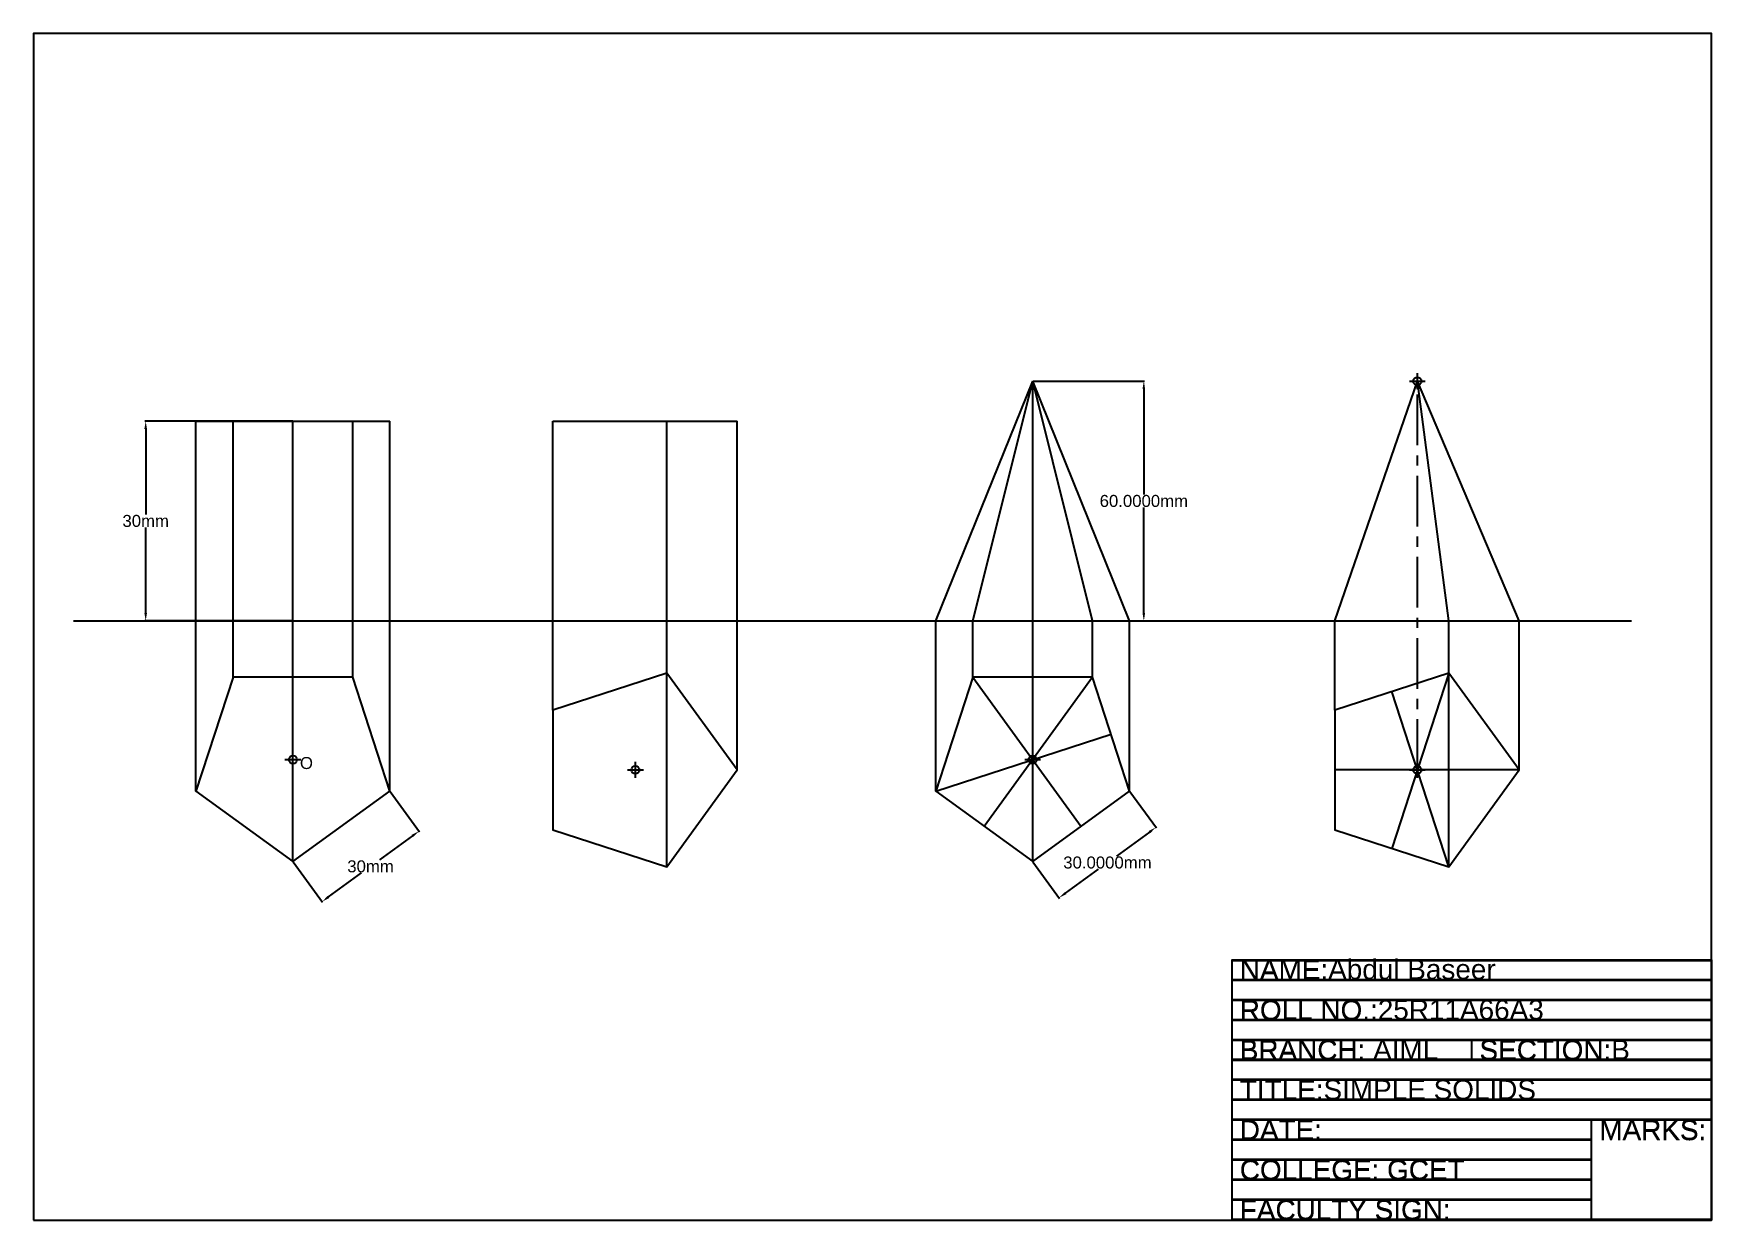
# Model space of a CAD drawing. Header units: millimetres. Extents: x 0 to 420, y 0 to 297.
import ezdxf

# ---------------------------------------------------------------- set-up
doc = ezdxf.new("R2010")
doc.units = ezdxf.units.MM
doc.header["$PDMODE"] = 34
doc.header["$PDSIZE"] = 2
doc.linetypes.add('CENTER', pattern=[50.8, 31.75, -6.35, 6.35, -6.35])
doc.styles.get("Standard").update_dxf_attribs({"font": 'arial.ttf'})
doc.dimstyles.get("Standard").update_dxf_attribs({"dimtxt": 3, "dimasz": 2, "dimexe": 0.18, "dimexo": 0.0625, "dimgap": 0.09, "dimtad": 0, "dimtih": 1, "dimtoh": 1, "dimdec": 4, "dimzin": 0, "dimdsep": 46, "dimtxsty": 'Standard', "dimcen": 0.09, "dimadec": 0, "dimazin": 0, "dimtfac": 1, "dimtdec": 4, "dimtofl": 0, "dimtmove": 0, "dimatfit": 3, "dimfxl": 1, "dimtolj": 1, "dimtzin": 0, "dimarcsym": 0})

# ---------------------------------------------------------------- blocks, each defined once
blk = doc.blocks.new('*D7')
at = {"color": 0, "lineweight": -2, "transparency": 16777216}
for p, q in [((89.24, 107.33), (96.59, 97.21)), ((94.87, 96.18), (86.58, 90.16)), ((64.97, 89.69), (72.32, 79.57)), ((73.83, 80.89), (82.12, 86.91))]:
    blk.add_line(p, q, dxfattribs=at)
at = {"color": 0, "transparency": 16777216}
for points in [[(94.67, 96.45), (95.06, 95.91), (96.48, 97.35)], [(73.64, 81.16), (74.03, 80.63), (72.21, 79.72)]]:
    blk.add_solid(points, dxfattribs=at)
at = {"layer": 'Defpoints', "color": 0, "transparency": 16777216}
for p in [(89.2, 107.38), (64.93, 89.74), (72.21, 79.72)]:
    blk.add_point(p, dxfattribs=at)
at = {"color": 0, "transparency": 16777216, "insert": (84.35, 88.54), "char_height": 3, "attachment_point": 5}
blk.add_mtext('\\A1;30mm', dxfattribs=at)
blk = doc.blocks.new('*D8')
at = {"color": 0, "lineweight": -2, "transparency": 16777216}
for p, q in [((64.87, 200), (27.89, 200)), ((28.07, 198), (28.07, 176.62)), ((28.07, 152), (28.07, 173.38)), ((64.87, 150), (27.89, 150))]:
    blk.add_line(p, q, dxfattribs=at)
at = {"color": 0, "transparency": 16777216}
for points in [[(27.73, 198), (28.4, 198), (28.07, 200)], [(27.73, 152), (28.4, 152), (28.07, 150)]]:
    blk.add_solid(points, dxfattribs=at)
at = {"layer": 'Defpoints', "color": 0, "transparency": 16777216}
for p in [(28.07, 200), (64.93, 200), (64.93, 150)]:
    blk.add_point(p, dxfattribs=at)
at = {"color": 0, "transparency": 16777216, "insert": (28.07, 175), "char_height": 3, "attachment_point": 5}
blk.add_mtext('\\A1;30mm', dxfattribs=at)
blk = doc.blocks.new('*D9')
at = {"color": 0, "lineweight": -2, "transparency": 16777216}
for p, q in [((250.16, 210), (278.1, 210)), ((277.92, 208), (277.92, 181.62)), ((277.92, 152), (277.92, 178.38)), ((250.16, 150), (278.1, 150))]:
    blk.add_line(p, q, dxfattribs=at)
at = {"color": 0, "transparency": 16777216}
for points in [[(277.58, 208), (278.25, 208), (277.92, 210)], [(277.58, 152), (278.25, 152), (277.92, 150)]]:
    blk.add_solid(points, dxfattribs=at)
at = {"layer": 'Defpoints', "color": 0, "transparency": 16777216}
for p in [(250.09, 210), (277.92, 210), (250.09, 150)]:
    blk.add_point(p, dxfattribs=at)
at = {"color": 0, "transparency": 16777216, "insert": (277.92, 180), "char_height": 3, "attachment_point": 5}
blk.add_mtext('\\A1;60.0000mm', dxfattribs=at)
blk = doc.blocks.new('*D10')
at = {"color": 0, "lineweight": -2, "transparency": 16777216}
for p, q in [((274.4, 107.33), (281.05, 98.17)), ((279.33, 97.14), (271.05, 91.12)), ((250.13, 89.69), (256.78, 80.54)), ((258.29, 81.86), (266.58, 87.88))]:
    blk.add_line(p, q, dxfattribs=at)
at = {"color": 0, "transparency": 16777216}
for points in [[(279.13, 97.41), (279.52, 96.87), (280.95, 98.32)], [(258.1, 82.13), (258.49, 81.59), (256.68, 80.68)]]:
    blk.add_solid(points, dxfattribs=at)
at = {"layer": 'Defpoints', "color": 0, "transparency": 16777216}
for p in [(274.36, 107.38), (280.95, 98.32), (250.09, 89.74)]:
    blk.add_point(p, dxfattribs=at)
at = {"color": 0, "transparency": 16777216, "insert": (268.81, 89.5), "char_height": 3, "attachment_point": 5}
blk.add_mtext('\\A1;30.0000mm', dxfattribs=at)

msp = doc.modelspace()

# ---------------------------------------------------------------- linework, layer by layer
for p, q in [((225.82349, 150), (250.094, 210)), ((235.094, 150), (250.094, 210)), ((250.094, 150), (250.094, 210)), ((265.094, 150), (250.094, 210)), ((274.3645, 150), (250.094, 210)), ((325.73573, 150), (346.38146, 210)), ((354.26743, 150), (346.38146, 210)), ((371.90099, 150), (346.38146, 210)), ((40.66107, 150), (40.66107, 200)), ((40.66107, 200), (89.20209, 200)), ((49.93158, 150), (49.93158, 200)), ((64.93158, 150), (64.93158, 200)), ((79.93158, 150), (79.93158, 200)), ((89.20209, 150), (89.20209, 200)), ((130, 150), (130, 200)), ((130, 200), (176.16525, 200)), ((158.5317, 150), (158.5317, 200)), ((176.16525, 150), (176.16525, 200)), ((10, 150), (400, 150)), ((40.66107, 107.37585), (40.66107, 150)), ((49.93158, 135.90755), (49.93158, 150)), ((64.93158, 89.74229), (64.93158, 150)), ((79.93158, 135.90755), (79.93158, 150)), ((89.20209, 107.37585), (89.20209, 150)), ((130, 127.68026), (130, 150)), ((158.5317, 88.40975), (158.5317, 150)), ((176.16525, 112.68026), (176.16525, 150)), ((225.82349, 107.37585), (225.82349, 150)), ((235.094, 135.90755), (235.094, 150)), ((250.094, 89.74229), (250.094, 150)), ((265.094, 135.90755), (265.094, 150)), ((274.3645, 107.37585), (274.3645, 150)), ((325.73573, 127.68026), (325.73573, 150)), ((354.26743, 88.40975), (354.26743, 150)), ((371.90099, 112.68026), (371.90099, 150)), ((235.094, 135.90755), (262.22925, 98.55907)), ((265.094, 135.90755), (237.95874, 98.55907)), ((354.26743, 136.95077), (340.00158, 93.04501)), ((354.26743, 88.40975), (340.00158, 132.31551)), ((225.82349, 107.37585), (269.72925, 121.6417)), ((371.90099, 112.68026), (325.73573, 112.68026)), ((225.82349, 107.37585), (225.82349, 107.37585)), ((420, 60.17053), (300, 60.17053)), ((420, 60.08527), (300, 60.08527)), ((420, 60), (300, 60)), ((420, 55.17053), (300, 55.17053)), ((420, 55.08527), (300, 55.08527)), ((420, 55), (300, 55)), ((420, 50.17053), (300, 50.17053)), ((420, 50.08527), (300, 50.08527)), ((420, 50), (300, 50)), ((420, 45.17053), (300, 45.17053)), ((420, 45.08527), (300, 45.08527)), ((420, 45), (300, 45)), ((360, 40.17053), (360, 45.17053)), ((360, 40.08527), (360, 45.08527)), ((360, 40), (360, 45)), ((420, 40.17053), (300, 40.17053)), ((420, 40.08527), (300, 40.08527)), ((420, 40), (300, 40)), ((420, 35.17053), (300, 35.17053)), ((420, 35.08527), (300, 35.08527)), ((420, 35), (300, 35)), ((420, 30.17053), (300, 30.17053)), ((420, 30.08527), (300, 30.08527)), ((420, 30), (300, 30)), ((420, 25.17053), (300, 25.17053)), ((420, 25.17053), (300, 25.17053)), ((420, 25.08527), (300, 25.08527)), ((420, 25.08527), (300, 25.08527)), ((420, 25), (300, 25)), ((420, 25), (300, 25)), ((390, 0.17053), (390, 25.17053)), ((390, 0.08527), (390, 25.08527)), ((390, 0), (390, 25)), ((390, 20.17053), (300, 20.17053)), ((390, 20.08527), (300, 20.08527)), ((390, 20), (300, 20)), ((390, 15.17053), (300, 15.17053)), ((390, 15.08527), (300, 15.08527)), ((390, 15), (300, 15)), ((390, 10.17053), (300, 10.17053)), ((390, 10.08527), (300, 10.08527)), ((390, 10), (300, 10)), ((390, 5.17053), (300, 5.17053)), ((390, 5.08527), (300, 5.08527)), ((390, 5), (300, 5)), ((420, 0.17053), (300, 0.17053)), ((420, 0.08527), (300, 0.08527)), ((420, 0), (300, 0)), ((420, 0.17053), (360, 0.17053)), ((420, 0.08527), (360, 0.08527)), ((420, 0), (360, 0))]:
    msp.add_line(p, q)
at = {"linetype": 'CENTER', "ltscale": 0.4}
msp.add_line((346.38146, 112.68026), (346.38146, 210), dxfattribs=at)
for points in [[(0, 0), (420, 0), (420, 297), (0, 297)], [(79.93158, 135.90755), (49.93158, 135.90755), (40.66107, 107.37585), (64.93158, 89.74229), (89.20209, 107.37585)], [(130, 127.68026), (130, 97.68026), (158.5317, 88.40975), (176.16525, 112.68026), (158.5317, 136.95077)], [(265.094, 135.90755), (235.094, 135.90755), (225.82349, 107.37585), (250.094, 89.74229), (274.3645, 107.37585)], [(325.73573, 127.68026), (325.73573, 97.68026), (354.26743, 88.40975), (371.90099, 112.68026), (354.26743, 136.95077)], [(420, 0.17053), (300, 0.17053), (300, 65.17053), (420, 65.17053)], [(420, 0.08527), (300, 0.08527), (300, 65.08527), (420, 65.08527)], [(420, 0), (300, 0), (300, 65), (420, 65)]]:
    msp.add_lwpolyline(points, close=True)
for p in [(346.38146, 210), (64.93158, 115.26182), (150.64573, 112.68026), (250.094, 115.26182), (346.38146, 112.68026)]:
    msp.add_point(p)

# ---------------------------------------------------------------- texts
for s, height, p in [('O', 3, (66.68286, 112.91824)), (' NAME:Abdul Baseer', 5, (300, 60.2698)), (' NAME:', 5, (300, 60.18454)), (' NAME:', 5, (300, 60.09927)), (' ROLL NO.:25R11A66A3', 5, (300, 50.17053)), (' ROLL NO.:', 5, (300, 50.08527)), (' ROLL NO.:', 5, (300, 50)), (' BRANCH: AIML', 5, (300, 40.17053)), (' BRANCH: ', 5, (300, 40.08527)), (' BRANCH: ', 5, (300, 40)), (' SECTION:B', 5, (360, 40.17053)), (' SECTION:', 5, (360, 40.08527)), (' SECTION:', 5, (360, 40)), (' TITLE:SIMPLE SOLIDS', 5, (300, 30.17053)), (' TITLE:', 5, (300, 30.08527)), (' TITLE:', 5, (300, 30)), (' MARKS:', 5, (390, 20.17053)), (' DATE: ', 5, (300, 20.17053)), (' DATE: ', 5, (300, 20.08527)), (' DATE: ', 5, (300, 20)), (' MARKS:', 5, (390, 20.08527)), (' MARKS:', 5, (390, 20)), (' COLLEGE: GCET', 5, (300, 10.17053)), (' COLLEGE: GCET', 5, (300, 10.08527)), (' COLLEGE: GCET', 5, (300, 10)), (' FACULTY SIGN:', 5, (300, 0.17053)), (' FACULTY SIGN:', 5, (300, 0.08527)), (' FACULTY SIGN:', 5, (300, 0))]:
    msp.add_text(s, height=height).set_placement(p)

# ---------------------------------------------------------------- dimensions: what is measured, and where the dimension line sits
dim = msp.add_linear_dim(base=(277.91514, 210), p1=(250.094, 150), p2=(250.094, 210), angle=90, dimstyle='Standard', override={"dimpost": 'mm'})
dim.commit()
dim.dimension.update_dxf_attribs({"geometry": '*D9', "text_midpoint": (277.91514, 180)})
dim = msp.add_linear_dim(base=(28.06664, 200), p1=(64.93158, 150), p2=(64.93158, 200), angle=90, text='30mm', dimstyle='Standard', override={"dimpost": 'mm'})
dim.commit()
dim.dimension.update_dxf_attribs({"geometry": '*D8', "text_midpoint": (28.06664, 175)})
dim = msp.add_aligned_dim(p1=(89.20209, 107.37585), p2=(64.93158, 89.74229), distance=12.38925, text='30mm', dimstyle='Standard', override={"dimpost": 'mm'})
dim.commit()
dim.dimension.update_dxf_attribs({"geometry": '*D7', "text_midpoint": (84.34905, 88.53596)})
dim = msp.add_aligned_dim(p1=(250.094, 89.74229), p2=(274.3645, 107.37585), distance=-11.19886, dimstyle='Standard', override={"dimpost": 'mm'})
dim.commit()
dim.dimension.update_dxf_attribs({"geometry": '*D10', "text_midpoint": (268.81178, 89.499)})

doc.saveas('drawing.dxf')
